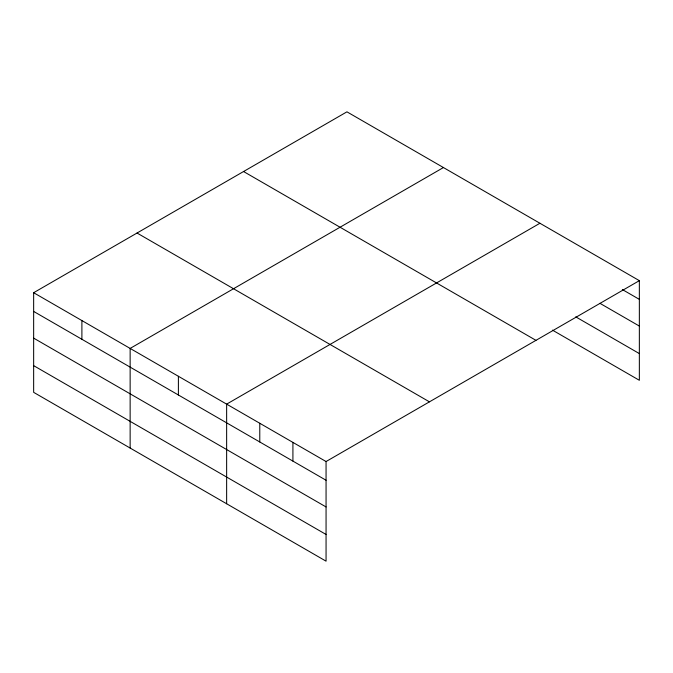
<?xml version="1.0" encoding="UTF-8"?>
<svg xmlns="http://www.w3.org/2000/svg" width="673" height="673" viewBox="0 0 673 673"><rect width="100%" height="100%" fill="white"/><g stroke="black" fill="none" stroke-linecap="round" stroke-linejoin="round"><path stroke-width="1.01" d="M33.65 292.713L326.06 461.535L326.06 561.164L33.65 392.342L33.65 292.713L346.94 111.836L639.35 280.658L639.35 380.287L552.474 330.132M443.44 167.543L130.141 348.421L130.141 448.058M539.931 223.259L226.641 404.137L226.641 503.766M326.06 461.535L639.35 280.658M622.332 289.541L639.35 299.367M599.937 303.321L639.35 326.069M575.76 316.865L639.35 353.586M243.559 171.522L535.96 340.345M137.04 233.026L429.441 401.84M33.65 311.422L326.06 480.244M33.65 338.124L326.06 506.946M33.65 365.641L326.06 534.463M292.915 442.397L292.915 461.106M259.778 423.267L259.778 441.976M178.395 376.274L178.395 394.992M81.896 320.567L81.896 339.276"/></g></svg>
